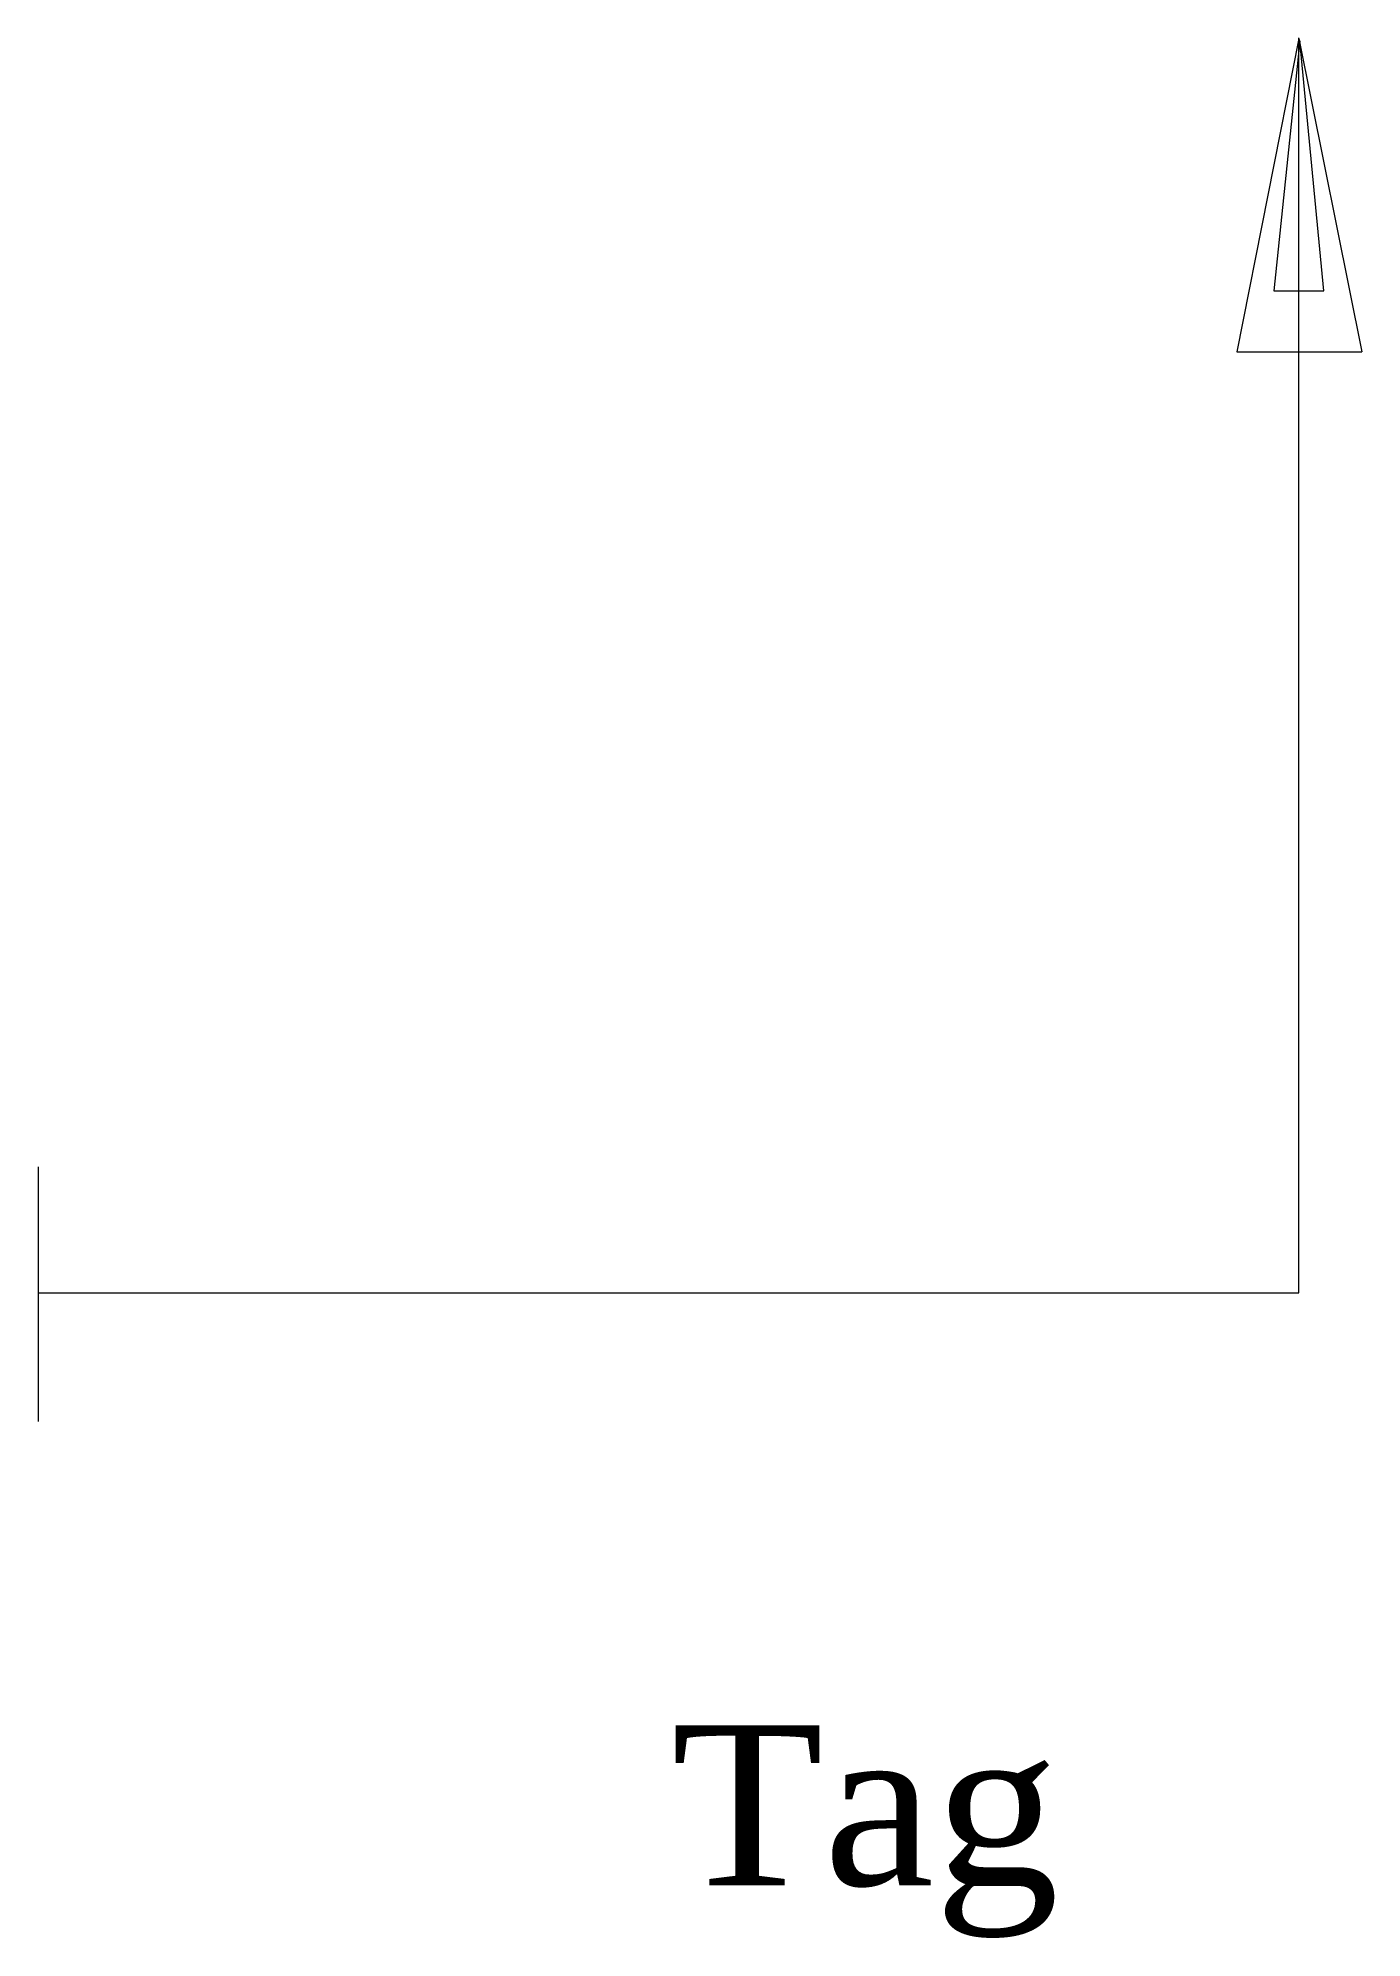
# Model space of a CAD drawing. Header units: inches. Extents: x -10 to 0.5, y -15.1 to 0.
import ezdxf
from ezdxf.enums import TextEntityAlignment as Align

# ---------------------------------------------------------------- set-up
doc = ezdxf.new("R2010")
doc.units = ezdxf.units.IN
doc.header["$MEASUREMENT"] = 0
doc.layers.get('0').update_dxf_attribs({"lineweight": 0})
doc.styles.add('STANDARD0', font='TIMES.TTF')

msp = doc.modelspace()

# ---------------------------------------------------------------- linework, layer by layer
at = {"color": 7, "linetype": 'Continuous', "lineweight": 0}
for p, q in [((0.005, 0.002), (-0.49, -2.491)), ((0.003, -9.98), (0.003, 0.006)), ((0.005, 0.002), (0.506, -2.491)), ((0.011, -0.017), (-0.196, -2.005)), ((0.204, -2.005), (0.011, -0.017)), ((-0.196, -2.005), (0.204, -2.005)), ((-0.49, -2.491), (0.506, -2.491)), ((-10.027, -8.976), (-10.027, -11.002)), ((-10.025, -9.98), (0.003, -9.98))]:
    msp.add_line(p, q, dxfattribs=at)

# ---------------------------------------------------------------- texts
at = {"color": 7, "linetype": 'Continuous', "style": 'STANDARD0', "width": 1.056376}
msp.add_text('Tag', height=1.272, dxfattribs=at).set_placement((-4.991, -14.694), (-1.904, -14.694), align=Align.FIT)

doc.saveas('drawing.dxf')
